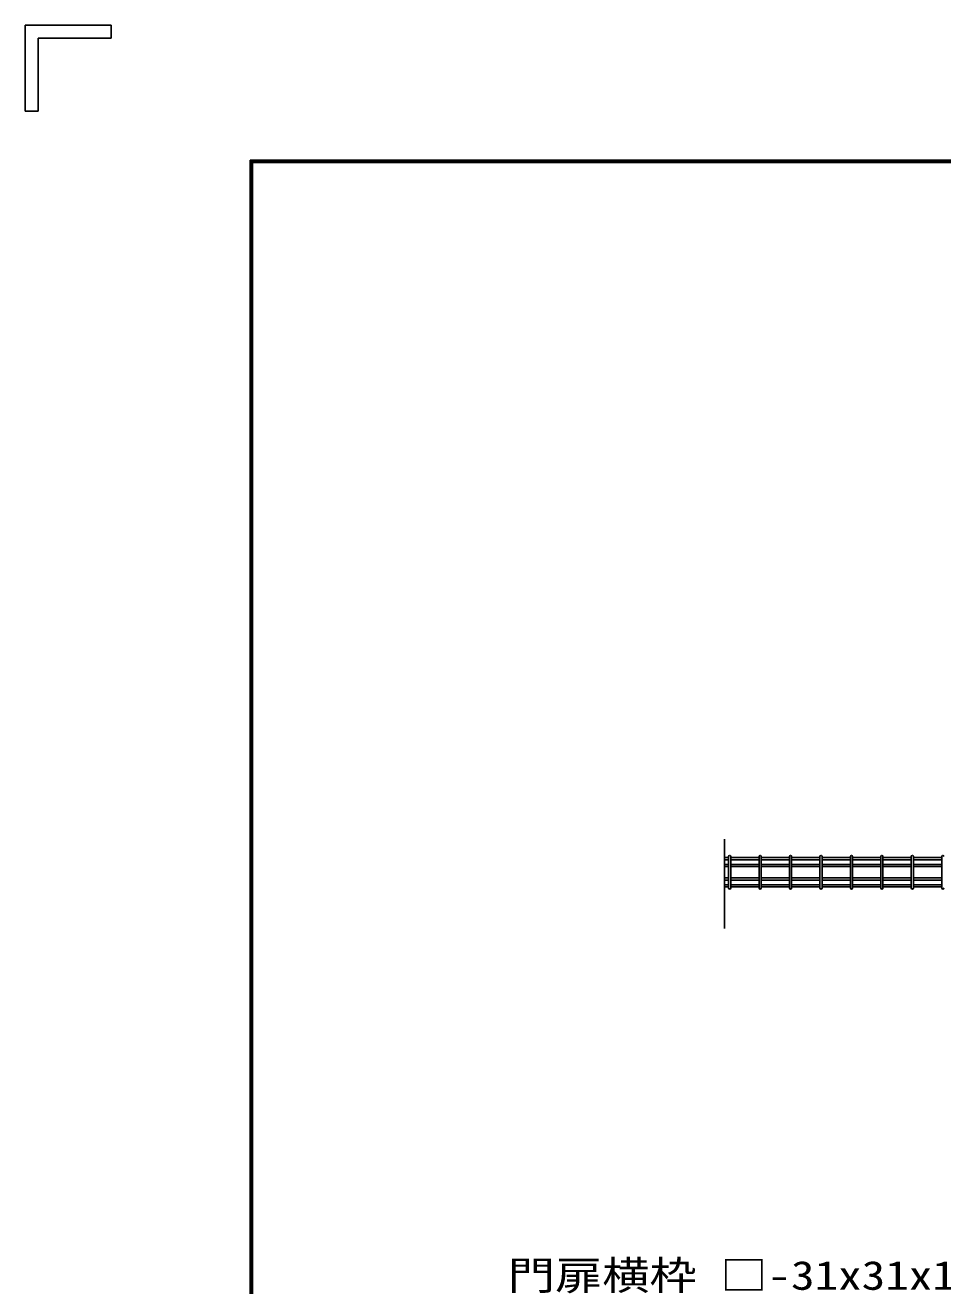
# Model space of a CAD drawing. Units: millimetres, scale not verified. Extents: x -4425 to 4425, y -3150 to 3150.
# Drawn here: x -4425 to -2895, y 1049 to 3150 of the extents above; entities that cross this region are included whole.
import ezdxf
from ezdxf.enums import TextEntityAlignment as Align

# ---------------------------------------------------------------- set-up
doc = ezdxf.new("R2010")
doc.units = ezdxf.units.MM
doc.header["$LTSCALE"] = 20
for name, color, linetype, lineweight in [('0-0_WAKU', 7, 'Continuous', 25), ('0-8_J180', 3, 'Continuous', 25), ('0-B_EXTCNT-L', 4, 'Continuous', 25), ('1-9_LAYER12', 3, 'Continuous', 25)]:
    doc.layers.add(name, color=color, linetype=linetype, lineweight=lineweight)
doc.styles.add('ＭＳ ゴシック', font='')
doc.styles.get('ＭＳ ゴシック').set_extended_font_data('MS Gothic')

msp = doc.modelspace()

# ---------------------------------------------------------------- linework, layer by layer
at = {"layer": '0-0_WAKU'}
for p, q in [((-4281.62, 3150), (-4424.87, 3150)), ((-4403.39, 3006.75), (-4403.39, 3128.51)), ((-4047.87, 2923), (4198.13, 2923)), ((-4047.87, -2923), (-4047.87, 2923))]:
    msp.add_line(p, q, dxfattribs=at)
for points in [[(-4424.87, 3150), (-4424.87, 3006.75), (-4403.39, 3006.75)], [(-4403.39, 3128.51), (-4281.62, 3128.51), (-4281.62, 3150)], [(-4045.87, -2921), (-4045.87, 2921), (4196.13, 2921)]]:
    msp.add_lwpolyline(points, dxfattribs=at)
msp.add_lwpolyline([(-4049.87, 2925), (4200.13, 2925), (4200.13, -2925), (-4049.87, -2925)], close=True, dxfattribs=at)
at = {"layer": '0-8_J180'}
for p, q in [((-3258.82, 1762.39), (-3251.81, 1762.39)), ((-3258.82, 1758.79), (-3251.81, 1758.79)), ((-3258.82, 1751.09), (-3251.81, 1751.09)), ((-3258.82, 1747.49), (-3251.81, 1747.49)), ((-3251.81, 1711.79), (-3251.81, 1764.19)), ((-3248.21, 1711.79), (-3248.21, 1764.19)), ((-3248.21, 1762.39), (-3201.04, 1762.39)), ((-3248.21, 1758.79), (-3201.04, 1758.79)), ((-3248.21, 1751.09), (-3201.04, 1751.09)), ((-3248.21, 1747.49), (-3201.04, 1747.49)), ((-3201.04, 1711.79), (-3201.04, 1764.19)), ((-3197.44, 1711.79), (-3197.44, 1764.19)), ((-3197.44, 1762.39), (-3150.27, 1762.39)), ((-3197.44, 1758.79), (-3150.27, 1758.79)), ((-3197.44, 1751.09), (-3150.27, 1751.09)), ((-3197.44, 1747.49), (-3150.27, 1747.49)), ((-3150.27, 1711.79), (-3150.27, 1764.19)), ((-3146.67, 1711.79), (-3146.67, 1764.19)), ((-3146.67, 1762.39), (-3099.5, 1762.39)), ((-3146.67, 1758.79), (-3099.5, 1758.79)), ((-3146.67, 1751.09), (-3099.5, 1751.09)), ((-3146.67, 1747.49), (-3099.5, 1747.49)), ((-3099.5, 1711.79), (-3099.5, 1764.19)), ((-3095.9, 1711.79), (-3095.9, 1764.19)), ((-3095.9, 1762.39), (-3048.73, 1762.39)), ((-3095.9, 1758.79), (-3048.73, 1758.79)), ((-3095.9, 1751.09), (-3048.73, 1751.09)), ((-3095.9, 1747.49), (-3048.73, 1747.49)), ((-3048.73, 1711.79), (-3048.73, 1764.19)), ((-3045.13, 1711.79), (-3045.13, 1764.19)), ((-3045.13, 1762.39), (-2997.96, 1762.39)), ((-3045.13, 1758.79), (-2997.96, 1758.79)), ((-3045.13, 1751.09), (-2997.96, 1751.09)), ((-3045.13, 1747.49), (-2997.96, 1747.49)), ((-2997.96, 1711.79), (-2997.96, 1764.19)), ((-2994.36, 1711.79), (-2994.36, 1764.19)), ((-2994.36, 1762.39), (-2947.19, 1762.39)), ((-2994.36, 1758.79), (-2947.19, 1758.79)), ((-2994.36, 1751.09), (-2947.19, 1751.09)), ((-2994.36, 1747.49), (-2947.19, 1747.49)), ((-2947.19, 1711.79), (-2947.19, 1764.19)), ((-2943.59, 1711.79), (-2943.59, 1764.19)), ((-2943.59, 1762.39), (-2896.42, 1762.39)), ((-2943.59, 1758.79), (-2896.42, 1758.79)), ((-2943.59, 1751.09), (-2896.42, 1751.09)), ((-2943.59, 1747.49), (-2896.42, 1747.49)), ((-2896.42, 1711.79), (-2896.42, 1764.19)), ((-3258.82, 1728.49), (-3251.81, 1728.49)), ((-3258.82, 1724.89), (-3251.81, 1724.89)), ((-3248.21, 1728.49), (-3201.04, 1728.49)), ((-3248.21, 1724.89), (-3201.04, 1724.89)), ((-3197.44, 1728.49), (-3150.27, 1728.49)), ((-3197.44, 1724.89), (-3150.27, 1724.89)), ((-3146.67, 1728.49), (-3099.5, 1728.49)), ((-3146.67, 1724.89), (-3099.5, 1724.89)), ((-3095.9, 1728.49), (-3048.73, 1728.49)), ((-3095.9, 1724.89), (-3048.73, 1724.89)), ((-3045.13, 1728.49), (-2997.96, 1728.49)), ((-3045.13, 1724.89), (-2997.96, 1724.89)), ((-2994.36, 1728.49), (-2947.19, 1728.49)), ((-2994.36, 1724.89), (-2947.19, 1724.89)), ((-2943.59, 1728.49), (-2896.42, 1728.49)), ((-2943.59, 1724.89), (-2896.42, 1724.89)), ((-3258.82, 1717.19), (-3251.81, 1717.19)), ((-3258.82, 1713.59), (-3251.81, 1713.59)), ((-3248.21, 1717.19), (-3201.04, 1717.19)), ((-3248.21, 1713.59), (-3201.04, 1713.59)), ((-3197.44, 1717.19), (-3150.27, 1717.19)), ((-3197.44, 1713.59), (-3150.27, 1713.59)), ((-3146.67, 1717.19), (-3099.5, 1717.19)), ((-3146.67, 1713.59), (-3099.5, 1713.59)), ((-3095.9, 1717.19), (-3048.73, 1717.19)), ((-3095.9, 1713.59), (-3048.73, 1713.59)), ((-3045.13, 1717.19), (-2997.96, 1717.19)), ((-3045.13, 1713.59), (-2997.96, 1713.59)), ((-2994.36, 1717.19), (-2947.19, 1717.19)), ((-2994.36, 1713.59), (-2947.19, 1713.59)), ((-2943.59, 1717.19), (-2896.42, 1717.19)), ((-2943.59, 1713.59), (-2896.42, 1713.59))]:
    msp.add_line(p, q, dxfattribs=at)
for centre, start, end in [((-3250.01, 1764.19), 0, 180), ((-3199.24, 1764.19), 0, 180), ((-3148.47, 1764.19), 0, 180), ((-3097.7, 1764.19), 0, 180), ((-3046.93, 1764.19), 0, 180), ((-2996.16, 1764.19), 0, 180), ((-2945.39, 1764.19), 0, 180), ((-2894.62, 1764.19), 0, 180), ((-3250.01, 1711.79), 180, 0), ((-3199.24, 1711.79), 180, 0), ((-3148.47, 1711.79), 180, 0), ((-3097.7, 1711.79), 180, 0), ((-3046.93, 1711.79), 180, 0), ((-2996.16, 1711.79), 180, 0), ((-2945.39, 1711.79), 180, 0), ((-2894.62, 1711.79), 180, 0)]:
    msp.add_arc(centre, 1.8, start, end, dxfattribs=at)
at = {"layer": '0-B_EXTCNT-L'}
msp.add_line((-3258.82, 1644.39), (-3258.82, 1793.09), dxfattribs=at)

# ---------------------------------------------------------------- texts
at = {"layer": '1-9_LAYER12', "style": 'ＭＳ ゴシック', "width": 1.2}
msp.add_text('門扉横枠 □-31x31x1.6', height=48.11, dxfattribs=at).set_placement((-3620.03, 1027.5), align=Align.BOTTOM_LEFT)

doc.saveas('drawing.dxf')
